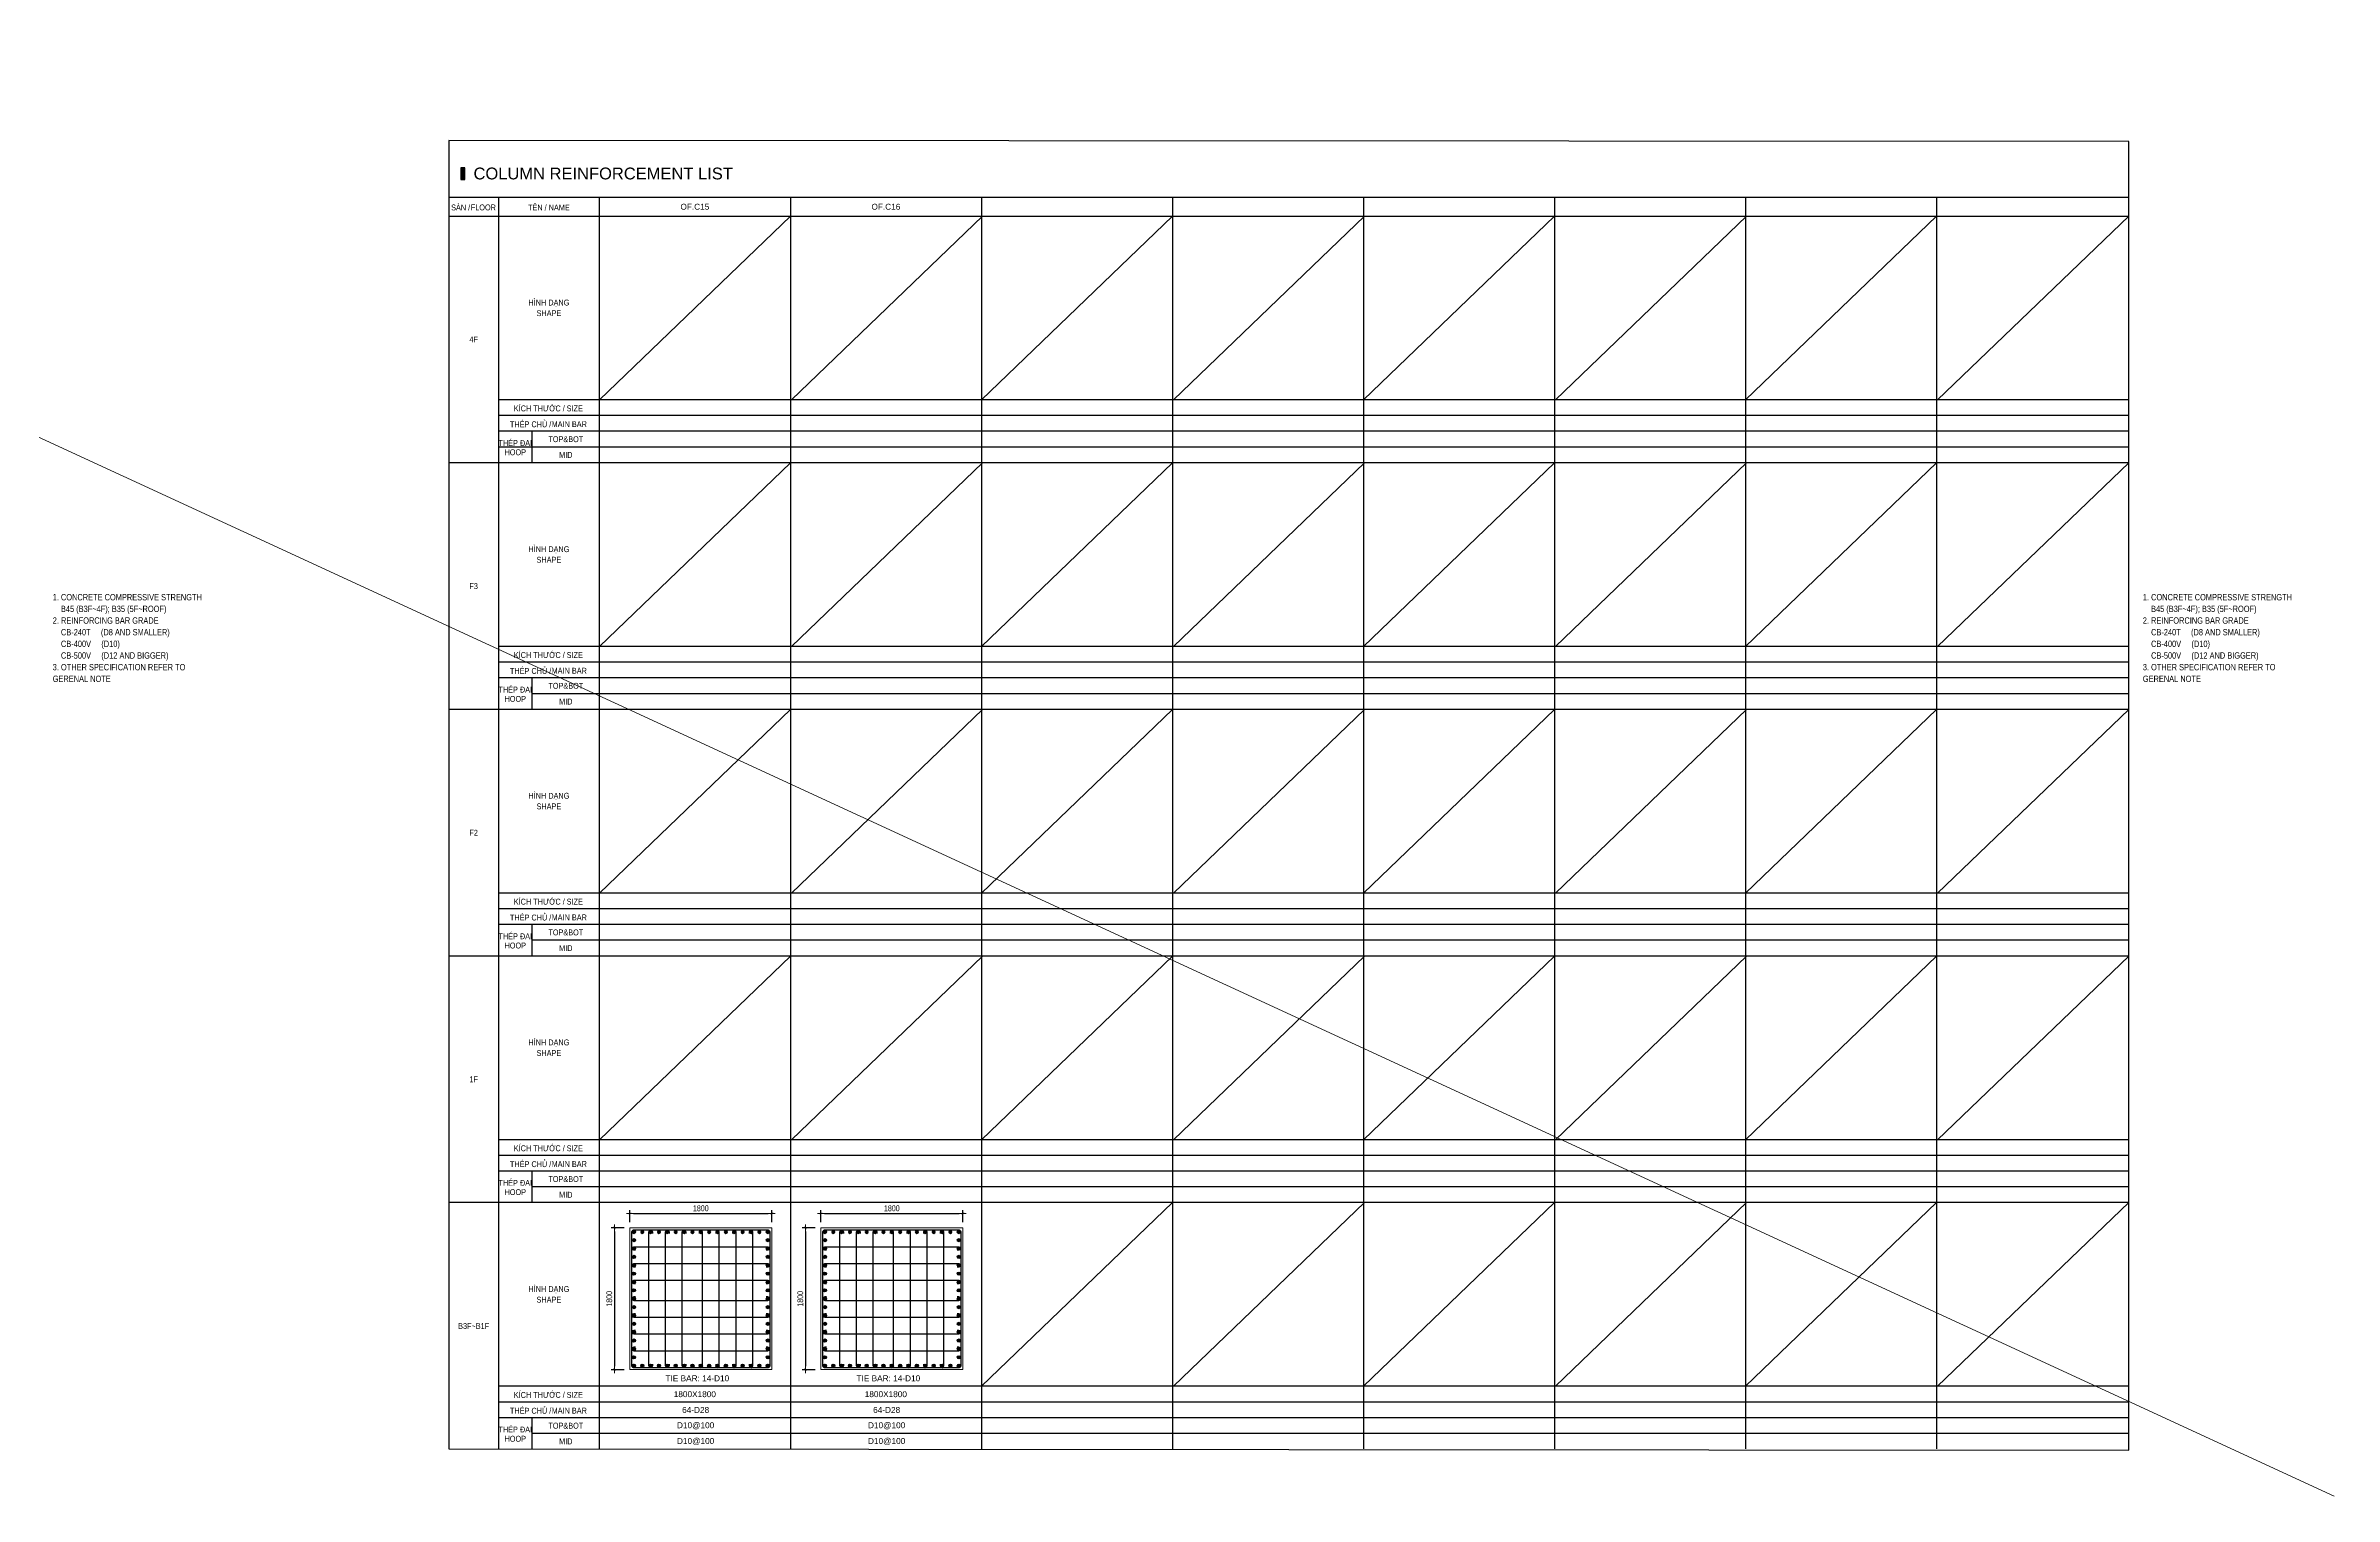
# Model space of a CAD drawing. Header units: millimetres. Extents: x 61878 to 380960, y -19809 to 191918.
# Drawn here: x 351893 to 380960, y 49083 to 67508 of the extents above; entities that cross this region are included whole.
import ezdxf
from ezdxf.enums import TextEntityAlignment as Align

# ---------------------------------------------------------------- set-up
doc = ezdxf.new("R2010")
doc.units = ezdxf.units.MM
doc.linetypes.add('CENTER2', pattern=[1.125, 0.75, -0.125, 0.125, -0.125])
doc.layers.get('Defpoints').update_dxf_attribs({"color": 151, "lineweight": 9})
for name, color, linetype in [('2', 2, 'Continuous'), ('A-ANNO-LEAD', 4, 'Continuous'), ('CEN', 1, 'CENTER2'), ('STL', 3, 'Continuous'), ('TIT1', 3, 'Continuous'), ('TXT', 3, 'Continuous')]:
    doc.layers.add(name, color=color, linetype=linetype)
for name, color, linetype, lineweight in [('NDC_S_CONTINUOUS', 3, 'Continuous', 20), ('NDC_S_DIM', 1, 'Continuous', 15), ('NDC_S_VN TEXT', 7, 'Continuous', 20)]:
    doc.layers.add(name, color=color, linetype=linetype, lineweight=lineweight)
doc.styles.add('ARIAL', font='arial.ttf', dxfattribs={"width": 0.8})
doc.styles.add('NDC_ARIAL', font='arial.ttf', dxfattribs={"width": 0.85})
doc.styles.add('NDC_DIM', font='', dxfattribs={"width": 0.75})
doc.styles.get('NDC_DIM').set_extended_font_data('Dotum')
doc.dimstyles.new('NDC_dim_30', dxfattribs={"dimscale": 30, "dimtxt": 2.5, "dimasz": 1.5, "dimexe": 1.5, "dimexo": 2.5, "dimgap": 1, "dimtad": 1, "dimdec": 0, "dimzin": 0, "dimdsep": 46, "dimtxsty": 'NDC_DIM', "dimblk": 'DIMMARK', "dimcen": 0.09, "dimdle": 1.2, "dimclrd": 1, "dimclre": 1, "dimclrt": 3, "dimadec": 0, "dimazin": 0, "dimtfac": 1, "dimtdec": 0, "dimtix": 1, "dimtofl": 0, "dimtmove": 0, "dimatfit": 3, "dimfxl": 8, "dimfxlon": 1, "dimtolj": 1, "dimtzin": 0, "dimarcsym": 0})

# ---------------------------------------------------------------- blocks, each defined once
blk = doc.blocks.new('GN')
at = {"layer": 'TIT1', "insert": (0, 0), "char_height": 81, "width": 1996.3, "attachment_point": 1, "line_spacing_factor": 1.096296, "style": 'ARIAL'}
blk.add_mtext('\\A1;1. CONCRETE COMPRESSIVE STRENGTH\\P    B45 (B3F~4F); B35 (5F~ROOF)\\P2. REINFORCING BAR GRADE\\P    CB-240T     (D8 AND SMALLER)\\P    CB-400V     (D10)\\P    CB-500V     (D12 AND BIGGER)\\P3. OTHER SPECIFICATION REFER TO GERENAL NOTE ', dxfattribs=at)
blk = doc.blocks.new('DIMMARK')
at = {"layer": 'NDC_S_DIM', "color": 1}
blk.add_line((-1.5, 0), (1, 0), dxfattribs=at)
at = {"layer": 'NDC_S_DIM', "color": 2, "const_width": 0.1}
blk.add_lwpolyline([(-0.42, -0.42), (0.42, 0.42)], dxfattribs=at)
blk = doc.blocks.new('*D1841')
at = {"layer": 'Defpoints', "color": 0, "ltscale": 40, "transparency": 16777216}
for p in [(361113, 52673), (359313, 52491), (361113, 52491)]:
    blk.add_point(p, dxfattribs=at)
at = {"layer": 'NDC_S_DIM', "color": 1, "lineweight": -2, "ltscale": 40, "transparency": 16777216}
for p, q in [((359313, 52566), (359313, 52718)), ((359358, 52673), (361068, 52673)), ((361113, 52566), (361113, 52718))]:
    blk.add_line(p, q, dxfattribs=at)
at = {"layer": 'NDC_S_DIM', "color": 1, "lineweight": -2, "ltscale": 40, "transparency": 16777216, "xscale": 45, "yscale": 45, "zscale": 45, "rotation": 180}
blk.add_blockref('DIMMARK', (359313, 52673), dxfattribs=at)
at = {"layer": 'NDC_S_DIM', "color": 1, "lineweight": -2, "ltscale": 40, "transparency": 16777216, "xscale": 45, "yscale": 45, "zscale": 45}
blk.add_blockref('DIMMARK', (361113, 52673), dxfattribs=at)
at = {"layer": 'NDC_S_DIM', "color": 3, "ltscale": 40, "transparency": 16777216, "insert": (360213, 52741), "char_height": 75, "attachment_point": 5, "style": 'NDC_DIM'}
blk.add_mtext('\\A1;1800', dxfattribs=at)
blk = doc.blocks.new('*D1842')
at = {"layer": 'Defpoints', "color": 0, "ltscale": 40, "transparency": 16777216}
for p in [(359313, 52491), (359118, 50691), (359313, 50691)]:
    blk.add_point(p, dxfattribs=at)
at = {"layer": 'NDC_S_DIM', "color": 1, "lineweight": -2, "ltscale": 40, "transparency": 16777216}
for p, q in [((359238, 52491), (359073, 52491)), ((359118, 52446), (359118, 50736)), ((359238, 50691), (359073, 50691))]:
    blk.add_line(p, q, dxfattribs=at)
at = {"layer": 'NDC_S_DIM', "color": 1, "lineweight": -2, "ltscale": 40, "transparency": 16777216, "xscale": 45, "yscale": 45, "zscale": 45}
for p, rotation in [((359118, 52491), 90), ((359118, 50691), 270)]:
    blk.add_blockref('DIMMARK', p, dxfattribs=dict(at, rotation=rotation))
at = {"layer": 'NDC_S_DIM', "color": 3, "ltscale": 40, "transparency": 16777216, "insert": (359050, 51591), "char_height": 75, "attachment_point": 5, "rotation": 90, "style": 'NDC_DIM'}
blk.add_mtext('\\A1;1800', dxfattribs=at)
blk = doc.blocks.new('8')
at = {"layer": '2'}
blk.add_hatch(color=256, dxfattribs=at).paths.add_polyline_path([(20, 0, 0.386127), (2, 20), (-2, 20, 0.386127), (-20, 0, 1)])
blk.add_circle((0, 0), 20, dxfattribs=at)
blk = doc.blocks.new('5')
at = {"layer": 'CEN', "rotation": 180}
blk.add_blockref('8', (0, 0), dxfattribs=at)
blk = doc.blocks.new('*U1799')
at = {"layer": 'STL', "xscale": -1, "rotation": 270}
blk.add_blockref('5', (0, 0), dxfattribs=at)
blk = doc.blocks.new('*U1800')
at = {"layer": 'NDC_S_DIM', "color": 0, "linetype": 'ByBlock', "lineweight": -2, "transparency": 16777216}
for p in [(308694, 70752), (308801, 70752), (308907, 70752), (309013, 70752), (309119, 70752), (309226, 70752), (309332, 70752), (309438, 70752), (309544, 70752), (309651, 70752), (309757, 70752), (309863, 70752), (309970, 70752), (310076, 70752), (310182, 70752), (310288, 70752), (310395, 70752)]:
    blk.add_blockref('*U1799', p, dxfattribs=at)
blk = doc.blocks.new('*U1801')
at = {"layer": 'STL', "xscale": -1, "rotation": 270}
blk.add_blockref('5', (0, 0), dxfattribs=at)
blk = doc.blocks.new('*U1802')
at = {"layer": 'NDC_S_DIM', "color": 0, "linetype": 'ByBlock', "lineweight": -2, "transparency": 16777216}
for p in [(308694, 70752), (308801, 70752), (308907, 70752), (309013, 70752), (309119, 70752), (309226, 70752), (309332, 70752), (309438, 70752), (309544, 70752), (309651, 70752), (309757, 70752), (309863, 70752), (309970, 70752), (310076, 70752), (310182, 70752), (310288, 70752), (310395, 70752)]:
    blk.add_blockref('*U1801', p, dxfattribs=at)
blk = doc.blocks.new('*U1803')
at = {"layer": 'STL', "xscale": -1, "rotation": 270}
blk.add_blockref('5', (0, 0), dxfattribs=at)
blk = doc.blocks.new('*U1804')
at = {"layer": 'NDC_S_DIM', "color": 0, "linetype": 'ByBlock', "lineweight": -2, "transparency": 16777216}
for p in [(308694, 70752), (308801, 70752), (308907, 70752), (309013, 70752), (309119, 70752), (309226, 70752), (309332, 70752), (309438, 70752), (309544, 70752), (309651, 70752), (309757, 70752), (309863, 70752), (309970, 70752), (310076, 70752), (310182, 70752), (310288, 70752), (310395, 70752)]:
    blk.add_blockref('*U1803', p, dxfattribs=at)
blk = doc.blocks.new('*U1797')
at = {"layer": 'STL', "xscale": -1, "rotation": 270}
blk.add_blockref('5', (0, 0), dxfattribs=at)
blk = doc.blocks.new('*U1798')
at = {"layer": 'NDC_S_DIM', "color": 0, "linetype": 'ByBlock', "lineweight": -2, "transparency": 16777216}
for p in [(308694, 70752), (308801, 70752), (308907, 70752), (309013, 70752), (309119, 70752), (309226, 70752), (309332, 70752), (309438, 70752), (309544, 70752), (309651, 70752), (309757, 70752), (309863, 70752), (309970, 70752), (310076, 70752), (310182, 70752), (310288, 70752), (310395, 70752)]:
    blk.add_blockref('*U1797', p, dxfattribs=at)
blk = doc.blocks.new('*D1843')
at = {"layer": 'Defpoints', "color": 0, "ltscale": 40, "transparency": 16777216}
for p in [(363539, 52673), (361739, 52491), (363539, 52491)]:
    blk.add_point(p, dxfattribs=at)
at = {"layer": 'NDC_S_DIM', "color": 1, "lineweight": -2, "ltscale": 40, "transparency": 16777216}
for p, q in [((361739, 52566), (361739, 52718)), ((361784, 52673), (363494, 52673)), ((363539, 52566), (363539, 52718))]:
    blk.add_line(p, q, dxfattribs=at)
at = {"layer": 'NDC_S_DIM', "color": 1, "lineweight": -2, "ltscale": 40, "transparency": 16777216, "xscale": 45, "yscale": 45, "zscale": 45, "rotation": 180}
blk.add_blockref('DIMMARK', (361739, 52673), dxfattribs=at)
at = {"layer": 'NDC_S_DIM', "color": 1, "lineweight": -2, "ltscale": 40, "transparency": 16777216, "xscale": 45, "yscale": 45, "zscale": 45}
blk.add_blockref('DIMMARK', (363539, 52673), dxfattribs=at)
at = {"layer": 'NDC_S_DIM', "color": 3, "ltscale": 40, "transparency": 16777216, "insert": (362639, 52741), "char_height": 75, "attachment_point": 5, "style": 'NDC_DIM'}
blk.add_mtext('\\A1;1800', dxfattribs=at)
blk = doc.blocks.new('*D1844')
at = {"layer": 'Defpoints', "color": 0, "ltscale": 40, "transparency": 16777216}
for p in [(361739, 52491), (361544, 50691), (361739, 50691)]:
    blk.add_point(p, dxfattribs=at)
at = {"layer": 'NDC_S_DIM', "color": 1, "lineweight": -2, "ltscale": 40, "transparency": 16777216}
for p, q in [((361664, 52491), (361499, 52491)), ((361544, 52446), (361544, 50736)), ((361664, 50691), (361499, 50691))]:
    blk.add_line(p, q, dxfattribs=at)
at = {"layer": 'NDC_S_DIM', "color": 1, "lineweight": -2, "ltscale": 40, "transparency": 16777216, "xscale": 45, "yscale": 45, "zscale": 45}
for p, rotation in [((361544, 52491), 90), ((361544, 50691), 270)]:
    blk.add_blockref('DIMMARK', p, dxfattribs=dict(at, rotation=rotation))
at = {"layer": 'NDC_S_DIM', "color": 3, "ltscale": 40, "transparency": 16777216, "insert": (361476, 51591), "char_height": 75, "attachment_point": 5, "rotation": 90, "style": 'NDC_DIM'}
blk.add_mtext('\\A1;1800', dxfattribs=at)
blk = doc.blocks.new('*U1808')
at = {"layer": 'STL', "xscale": -1, "rotation": 270}
blk.add_blockref('5', (0, 0), dxfattribs=at)
blk = doc.blocks.new('*U1809')
at = {"layer": 'NDC_S_DIM', "color": 0, "linetype": 'ByBlock', "lineweight": -2, "transparency": 16777216}
for p in [(308694, 70752), (308801, 70752), (308907, 70752), (309013, 70752), (309119, 70752), (309226, 70752), (309332, 70752), (309438, 70752), (309544, 70752), (309651, 70752), (309757, 70752), (309863, 70752), (309970, 70752), (310076, 70752), (310182, 70752), (310288, 70752), (310395, 70752)]:
    blk.add_blockref('*U1808', p, dxfattribs=at)
blk = doc.blocks.new('*U1810')
at = {"layer": 'STL', "xscale": -1, "rotation": 270}
blk.add_blockref('5', (0, 0), dxfattribs=at)
blk = doc.blocks.new('*U1811')
at = {"layer": 'NDC_S_DIM', "color": 0, "linetype": 'ByBlock', "lineweight": -2, "transparency": 16777216}
for p in [(308694, 70752), (308801, 70752), (308907, 70752), (309013, 70752), (309119, 70752), (309226, 70752), (309332, 70752), (309438, 70752), (309544, 70752), (309651, 70752), (309757, 70752), (309863, 70752), (309970, 70752), (310076, 70752), (310182, 70752), (310288, 70752), (310395, 70752)]:
    blk.add_blockref('*U1810', p, dxfattribs=at)
blk = doc.blocks.new('*U1812')
at = {"layer": 'STL', "xscale": -1, "rotation": 270}
blk.add_blockref('5', (0, 0), dxfattribs=at)
blk = doc.blocks.new('*U1805')
at = {"layer": 'NDC_S_DIM', "color": 0, "linetype": 'ByBlock', "lineweight": -2, "transparency": 16777216}
for p in [(308694, 70752), (308801, 70752), (308907, 70752), (309013, 70752), (309119, 70752), (309226, 70752), (309332, 70752), (309438, 70752), (309544, 70752), (309651, 70752), (309757, 70752), (309863, 70752), (309970, 70752), (310076, 70752), (310182, 70752), (310288, 70752), (310395, 70752)]:
    blk.add_blockref('*U1812', p, dxfattribs=at)
blk = doc.blocks.new('*U1806')
at = {"layer": 'STL', "xscale": -1, "rotation": 270}
blk.add_blockref('5', (0, 0), dxfattribs=at)
blk = doc.blocks.new('*U1807')
at = {"layer": 'NDC_S_DIM', "color": 0, "linetype": 'ByBlock', "lineweight": -2, "transparency": 16777216}
for p in [(308694, 70752), (308801, 70752), (308907, 70752), (309013, 70752), (309119, 70752), (309226, 70752), (309332, 70752), (309438, 70752), (309544, 70752), (309651, 70752), (309757, 70752), (309863, 70752), (309970, 70752), (310076, 70752), (310182, 70752), (310288, 70752), (310395, 70752)]:
    blk.add_blockref('*U1806', p, dxfattribs=at)

msp = doc.modelspace()

# ---------------------------------------------------------------- hatches: boundary and pattern name
at = {"layer": 'TXT'}
msp.add_hatch(color=7, dxfattribs=at).paths.add_polyline_path([(357213.7, 65808.4), (357213.7, 65958.4), (357163.7, 65958.4), (357163.7, 65808.4)])

# ---------------------------------------------------------------- linework, layer by layer
at = {"layer": '2', "lineweight": -2, "ltscale": 1000}
for points in [[(361088, 52446.5), (361088, 50736.5, -0.4142136), (361068, 50716.5), (359358, 50716.5, -0.4142136), (359338, 50736.5), (359338, 52446.5, -0.4142136), (359358, 52466.5), (361068, 52466.5, -0.4142136)], [(363514.1, 52446.5), (363514.1, 50736.5, -0.4142136), (363494.1, 50716.5), (361784.1, 50716.5, -0.4142136), (361764.1, 50736.5), (361764.1, 52446.5, -0.4142136), (361784.1, 52466.5), (363494.1, 52466.5, -0.4142136)]]:
    msp.add_lwpolyline(points, format="xyb", close=True, dxfattribs=at)
at = {"layer": '2'}
for points in [[(359597.8, 50761.1), (359597.8, 50739, -1), (359552.8, 50739), (359552.8, 52441, -1), (359597.8, 52441), (359597.8, 52418.8)], [(359810.4, 50761.1), (359810.4, 50739, -1), (359765.4, 50739), (359765.4, 52441, -1), (359810.4, 52441), (359810.4, 52418.8)], [(360022.9, 50761.1), (360022.9, 50739, -1), (359977.9, 50739), (359977.9, 52441, -1), (360022.9, 52441), (360022.9, 52418.8)], [(360190.5, 50761.1), (360190.5, 50739, 1), (360235.5, 50739), (360235.5, 52441, 1), (360190.5, 52441), (360190.5, 52418.8)], [(360403, 50761.1), (360403, 50739, 1), (360448.1, 50739), (360448.1, 52441, 1), (360403, 52441), (360403, 52418.8)], [(360615.6, 50761.1), (360615.6, 50739, 1), (360660.6, 50739), (360660.6, 52441, 1), (360615.6, 52441), (360615.6, 52418.8)], [(360828.2, 50761.1), (360828.2, 50739, 1), (360873.2, 50739), (360873.2, 52441, 1), (360828.2, 52441), (360828.2, 52418.8)], [(362023.9, 50761.1), (362023.9, 50739, -1), (361978.9, 50739), (361978.9, 52441, -1), (362023.9, 52441), (362023.9, 52418.8)], [(362236.5, 50761.1), (362236.5, 50739, -1), (362191.5, 50739), (362191.5, 52441, -1), (362236.5, 52441), (362236.5, 52418.8)], [(362449, 50761.1), (362449, 50739, -1), (362404, 50739), (362404, 52441, -1), (362449, 52441), (362449, 52418.8)], [(362616.6, 50761.1), (362616.6, 50739, 1), (362661.6, 50739), (362661.6, 52441, 1), (362616.6, 52441), (362616.6, 52418.8)], [(362829.1, 50761.1), (362829.1, 50739, 1), (362874.2, 50739), (362874.2, 52441, 1), (362829.1, 52441), (362829.1, 52418.8)], [(363041.7, 50761.1), (363041.7, 50739, 1), (363086.7, 50739), (363086.7, 52441, 1), (363041.7, 52441), (363041.7, 52418.8)], [(363254.2, 50761.1), (363254.2, 50739, 1), (363299.3, 50739), (363299.3, 52441, 1), (363254.2, 52441), (363254.2, 52418.8)], [(359384.9, 52207.3), (359362.8, 52207.3, -1), (359362.8, 52252.4), (361064.8, 52252.4, -1), (361064.8, 52207.3), (361042.7, 52207.3)], [(359384.9, 51994.8), (359362.8, 51994.8, -1), (359362.8, 52039.8), (361064.8, 52039.8, -1), (361064.8, 51994.8), (361042.7, 51994.8)], [(361811, 52207.3), (361788.9, 52207.3, -1), (361788.9, 52252.4), (363490.9, 52252.4, -1), (363490.9, 52207.3), (363468.8, 52207.3)], [(361811, 51994.8), (361788.9, 51994.8, -1), (361788.9, 52039.8), (363490.9, 52039.8, -1), (363490.9, 51994.8), (363468.8, 51994.8)], [(359384.9, 51782.2), (359362.8, 51782.2, -1), (359362.8, 51827.3), (361064.8, 51827.3, -1), (361064.8, 51782.2), (361042.7, 51782.2)], [(361811, 51782.2), (361788.9, 51782.2, -1), (361788.9, 51827.3), (363490.9, 51827.3, -1), (363490.9, 51782.2), (363468.8, 51782.2)], [(359384.9, 51614.7), (359362.8, 51614.7, 1), (359362.8, 51569.7), (361064.8, 51569.7, 1), (361064.8, 51614.7), (361042.7, 51614.7)], [(361811, 51614.7), (361788.9, 51614.7, 1), (361788.9, 51569.7), (363490.9, 51569.7, 1), (363490.9, 51614.7), (363468.8, 51614.7)], [(359384.9, 51402.1), (359362.8, 51402.1, 1), (359362.8, 51357.1), (361064.8, 51357.1, 1), (361064.8, 51402.1), (361042.7, 51402.1)], [(359384.9, 51189.6), (359362.8, 51189.6, 1), (359362.8, 51144.6), (361064.8, 51144.6, 1), (361064.8, 51189.6), (361042.7, 51189.6)], [(361811, 51402.1), (361788.9, 51402.1, 1), (361788.9, 51357.1), (363490.9, 51357.1, 1), (363490.9, 51402.1), (363468.8, 51402.1)], [(361811, 51189.6), (361788.9, 51189.6, 1), (361788.9, 51144.6), (363490.9, 51144.6, 1), (363490.9, 51189.6), (363468.8, 51189.6)], [(359384.9, 50977), (359362.8, 50977, 1), (359362.8, 50932), (361064.8, 50932, 1), (361064.8, 50977), (361042.7, 50977)], [(361811, 50977), (361788.9, 50977, 1), (361788.9, 50932), (363490.9, 50932, 1), (363490.9, 50977), (363468.8, 50977)]]:
    msp.add_lwpolyline(points, format="xyb", dxfattribs=at)
at = {"layer": 'A-ANNO-LEAD'}
msp.add_lwpolyline([(357013.7, 49683.4), (378348.7, 49670.2), (378348.7, 66290.2), (357013.7, 66303.4)], close=True, dxfattribs=at)
at = {"layer": 'Defpoints', "ltscale": 40}
msp.add_line((302635, 85214), (380959.6, 49083.4), dxfattribs=at)
at = {"layer": 'NDC_S_CONTINUOUS', "ltscale": 70}
for points in [[(361113, 52491.5), (361113, 50691.5), (359313, 50691.5), (359313, 52491.5), (361113, 52491.5)], [(363539.1, 52491.5), (363539.1, 50691.5), (361739.1, 50691.5), (361739.1, 52491.5), (363539.1, 52491.5)]]:
    msp.add_lwpolyline(points, dxfattribs=at)
at = {"layer": 'TIT1', "color": 2}
msp.add_line((357013.7, 65583.4), (378348.7, 65583.4), dxfattribs=at)
at = {"layer": 'TIT1'}
for p, q in [((357641.6, 65583.4), (357641.6, 49683.4)), ((358925.5, 49683.4), (358925.6, 65583.4)), ((361351.6, 65583.4), (361351.6, 49683.4)), ((363777.7, 65583.4), (363777.7, 49683.4)), ((366203.8, 65583.4), (366203.8, 49683.4)), ((368629.9, 65583.4), (368629.9, 49683.4)), ((371056, 65583.4), (371056, 49683.4)), ((373482.1, 65583.4), (373482.1, 49683.4)), ((375908.2, 65583.4), (375908.2, 49683.4)), ((357013.7, 65343.4), (378348.7, 65343.4)), ((378348.7, 62210.7), (357013.7, 62210.7)), ((378348.7, 59078), (357013.7, 59078)), ((378348.7, 55945.3), (357013.7, 55945.3)), ((378348.7, 52812.6), (357013.7, 52812.6))]:
    msp.add_line(p, q, dxfattribs=at)
at = {"layer": 'TIT1', "color": 8}
for p, q in [((378348.7, 63010.7), (357641.6, 63010.7)), ((378348.7, 62810.7), (357641.6, 62810.7)), ((378348.7, 62610.7), (357641.6, 62610.7)), ((358070.8, 62210.7), (358070.8, 62610.7)), ((378348.7, 62410.7), (357641.6, 62410.7)), ((378348.7, 59878), (357641.6, 59878)), ((378348.7, 59678), (357641.6, 59678)), ((378348.7, 59478), (357641.6, 59478)), ((358070.8, 59078), (358070.8, 59478)), ((378348.7, 59278), (358070.8, 59278)), ((378348.7, 56745.3), (357641.6, 56745.3)), ((378348.7, 56545.3), (357641.6, 56545.3)), ((378348.7, 56345.3), (357641.6, 56345.3)), ((358070.8, 55945.3), (358070.8, 56345.3)), ((378348.7, 56145.3), (358070.8, 56145.3)), ((378348.7, 53612.6), (357641.6, 53612.6)), ((378348.7, 53412.6), (357641.6, 53412.6)), ((378348.7, 53212.6), (357641.6, 53212.6)), ((358070.8, 52812.6), (358070.8, 53212.6)), ((378348.7, 53012.6), (358070.8, 53012.6)), ((378348.7, 50479.9), (357641.6, 50479.9)), ((378348.7, 50279.9), (357641.6, 50279.9)), ((378348.7, 50079.9), (357641.6, 50079.9)), ((358070.8, 49679.9), (358070.8, 50079.9)), ((378348.7, 49879.9), (358070.8, 49879.9))]:
    msp.add_line(p, q, dxfattribs=at)
for points in [[(361351.6, 65343.4), (358925.5, 63010.7)], [(363792.1, 65343.4), (361366, 63010.7)], [(366203.8, 65343.4), (363777.7, 63010.7)], [(368644.3, 65343.4), (366218.2, 63010.7)], [(371056, 65343.4), (368629.9, 63010.7)], [(373496.5, 65343.4), (371070.4, 63010.7)], [(375908.2, 65343.4), (373482.1, 63010.7)], [(378348.7, 65343.4), (375922.6, 63010.7)], [(361351.6, 62210.7), (358925.5, 59878)], [(363792.1, 62210.7), (361366, 59878)], [(366203.8, 62210.7), (363777.7, 59878)], [(368644.3, 62210.7), (366218.2, 59878)], [(371056, 62210.7), (368629.9, 59878)], [(373496.5, 62210.7), (371070.4, 59878)], [(375908.2, 62210.7), (373482.1, 59878)], [(378348.7, 62210.7), (375922.6, 59878)], [(361351.6, 59078), (358925.5, 56745.3)], [(363792.1, 59078), (361366, 56745.3)], [(366203.8, 59078), (363777.7, 56745.3)], [(368644.3, 59078), (366218.2, 56745.3)], [(371056, 59078), (368629.9, 56745.3)], [(373496.5, 59078), (371070.4, 56745.3)], [(375908.2, 59078), (373482.1, 56745.3)], [(378348.7, 59078), (375922.6, 56745.3)], [(361351.6, 55945.3), (358925.5, 53612.6)], [(363792.1, 55945.3), (361366, 53612.6)], [(366203.8, 55945.3), (363777.7, 53612.6)], [(368644.3, 55945.3), (366218.2, 53612.6)], [(371056, 55945.3), (368629.9, 53612.6)], [(373496.5, 55945.3), (371070.4, 53612.6)], [(375908.2, 55945.3), (373482.1, 53612.6)], [(378348.7, 55945.3), (375922.6, 53612.6)], [(366203.8, 52812.6), (363777.7, 50479.9)], [(368644.3, 52812.6), (366218.2, 50479.9)], [(371056, 52812.6), (368629.9, 50479.9)], [(373496.5, 52812.6), (371070.4, 50479.9)], [(375908.2, 52812.6), (373482.1, 50479.9)], [(378348.7, 52812.6), (375922.6, 50479.9)]]:
    msp.add_lwpolyline(points, dxfattribs=at)
at = {"layer": 'TXT', "color": 7}
msp.add_lwpolyline([(357213.7, 65808.4), (357213.7, 65958.4), (357163.7, 65958.4), (357163.7, 65808.4)], close=True, dxfattribs=at)
msp.add_lwpolyline([(357213.7, 65808.4), (357213.7, 65958.4), (357163.7, 65958.4), (357163.7, 65808.4)], close=True, dxfattribs=at)

# ---------------------------------------------------------------- block references
at = {"layer": 'NDC_S_DIM'}
for name, p in [('GN', (351981.1, 60543.9)), ('GN', (378528.4, 60543.9)), ('*U1800', (50668.5, -18310.6)), ('*U1809', (53094.6, -18310.6))]:
    msp.add_blockref(name, p, dxfattribs=at)
at = {"layer": 'NDC_S_DIM', "xscale": -1}
for name, p, rotation in [('*U1804', (288611.2, -257952.3), 270), ('*U1798', (290311.7, -257952.3), 270), ('*U1805', (291037.3, -257952.3), 270), ('*U1807', (292737.8, -257952.3), 270), ('*U1802', (50668.5, 121493.5), 180), ('*U1811', (53094.6, 121493.5), 180)]:
    msp.add_blockref(name, p, dxfattribs=dict(at, rotation=rotation))

# ---------------------------------------------------------------- texts
at = {"layer": 'NDC_S_VN TEXT', "style": 'NDC_ARIAL', "width": 0.85}
for s, p in [('SÀN /', (357162.3, 65463.4)), ('HÌNH DẠNG', (358283.6, 64247.7)), ('KÍCH THƯỚC /', (358161.2, 62910.7)), ('THÉP ĐAI', (357856.3, 62471.7)), ('THÉP CHỦ /', (358051.1, 62710.7)), ('HÌNH DẠNG', (358283.6, 61115)), ('THÉP CHỦ /', (358051.1, 59578)), ('KÍCH THƯỚC /', (358161.2, 59778)), ('THÉP ĐAI', (357856.3, 59339)), ('HÌNH DẠNG', (358283.6, 57982.3)), ('KÍCH THƯỚC /', (358161.2, 56645.3)), ('THÉP CHỦ /', (358051.1, 56445.3)), ('THÉP ĐAI', (357856.3, 56206.3)), ('HÌNH DẠNG', (358283.6, 54849.6)), ('KÍCH THƯỚC /', (358161.2, 53512.6)), ('THÉP CHỦ /', (358051.1, 53312.6)), ('THÉP ĐAI', (357856.3, 53073.6)), ('HÌNH DẠNG', (358283.6, 51716.9)), ('KÍCH THƯỚC /', (358161.2, 50379.9)), ('THÉP CHỦ /', (358051.1, 50179.9)), ('THÉP ĐAI', (357856.3, 49940.9))]:
    msp.add_text(s, height=75, dxfattribs=at).set_placement(p, align=Align.MIDDLE)
at = {"layer": 'TIT1', "style": 'NDC_ARIAL', "width": 0.85}
for s, p in [('FLOOR', (357450.8, 65454.6)), ('TÊN / NAME', (358283.6, 65463.4)), ('SHAPE', (358283.6, 64111.5)), ('4F', (357327.7, 63777)), ('SIZE', (358611.7, 62901.9)), ('TOP&BOT', (358498.2, 62510.7)), ('MAIN BAR', (358542, 62701.8)), ('HOOP', (357856.3, 62344.4)), ('MID', (358498.2, 62310.7)), ('SHAPE', (358283.6, 60978.8)), ('F3', (357327.7, 60644.3)), ('MAIN BAR', (358542, 59569.1)), ('SIZE', (358611.7, 59769.1)), ('TOP&BOT', (358498.2, 59378)), ('HOOP', (357856.3, 59211.7)), ('MID', (358498.2, 59178)), ('SHAPE', (358283.6, 57846.1)), ('F2', (357327.7, 57511.6)), ('MAIN BAR', (358542, 56436.4)), ('SIZE', (358611.7, 56636.4)), ('HOOP', (357856.3, 56079)), ('TOP&BOT', (358498.2, 56245.3)), ('MID', (358498.2, 56045.3)), ('SHAPE', (358283.6, 54713.3)), ('1F', (357327.7, 54378.9)), ('SIZE', (358611.7, 53503.7)), ('MAIN BAR', (358542, 53303.7)), ('HOOP', (357856.3, 52946.3)), ('TOP&BOT', (358498.2, 53112.6)), ('MID', (358498.2, 52912.6)), ('SHAPE', (358283.6, 51580.6)), ('B3F~B1F', (357327.7, 51246.2)), ('SIZE', (358611.7, 50371)), ('TOP&BOT', (358498.2, 49979.9)), ('MAIN BAR', (358542, 50171)), ('HOOP', (357856.3, 49813.6)), ('MID', (358498.2, 49779.9))]:
    msp.add_text(s, height=75, dxfattribs=at).set_placement(p, align=Align.MIDDLE)
at = {"layer": 'TIT1', "color": 2, "style": 'NDC_ARIAL'}
for s, p in [('OF.C15', (360137.6, 65463.4)), ('OF.C16', (362563.7, 65463.4))]:
    msp.add_text(s, height=75, dxfattribs=at).set_placement(p, align=Align.MIDDLE)
at = {"layer": 'TIT1', "style": 'NDC_ARIAL'}
for s, p in [('TIE BAR: 14-D10', (360168.9, 50581.6)), ('TIE BAR: 14-D10', (362595, 50581.6)), ('D10@100', (360147.1, 49979.7)), ('64-D28', (360147.1, 50179.7)), ('D10@100', (362573.2, 49979.7)), ('64-D28', (362573.2, 50179.7)), ('D10@100', (360147.1, 49779.7)), ('D10@100', (362573.2, 49779.7))]:
    msp.add_text(s, height=75, dxfattribs=at).set_placement(p, align=Align.MIDDLE)
at = {"layer": 'TIT1', "color": 6, "style": 'NDC_ARIAL'}
for p in [(360137.1, 50379.7), (362563.2, 50379.7)]:
    msp.add_text('1800X1800', height=75, dxfattribs=at).set_placement(p, align=Align.MIDDLE)
at = {"layer": 'TXT', "color": 3, "style": 'ARIAL'}
msp.add_text('COLUMN REINFORCEMENT LIST', height=150, dxfattribs=at).set_placement((357325.9, 65810.7))

# ---------------------------------------------------------------- dimensions: what is measured, and where the dimension line sits
at = {"layer": 'NDC_S_DIM', "ltscale": 40}
for base, p1, p2, picture, middle in [((361113, 52673), (359313, 52491.5), (361113, 52491.5), '*D1841', (360213, 52740.6)), ((363539.1, 52673), (361739.1, 52491.5), (363539.1, 52491.5), '*D1843', (362639.1, 52740.6))]:
    dim = msp.add_linear_dim(base=base, p1=p1, p2=p2, dimstyle='NDC_dim_30', dxfattribs=at)
    dim.commit()
    dim.dimension.update_dxf_attribs({"geometry": picture, "text_midpoint": middle})
for base, p1, p2, picture, middle in [((359117.6, 50691.5), (359313, 52491.5), (359313, 50691.5), '*D1842', (359050.1, 51591.5)), ((361543.7, 50691.5), (361739.1, 52491.5), (361739.1, 50691.5), '*D1844', (361476.2, 51591.5))]:
    dim = msp.add_linear_dim(base=base, p1=p1, p2=p2, angle=90, dimstyle='NDC_dim_30', dxfattribs=at)
    dim.commit()
    dim.dimension.update_dxf_attribs({"geometry": picture, "text_midpoint": middle})

doc.saveas('drawing.dxf')
